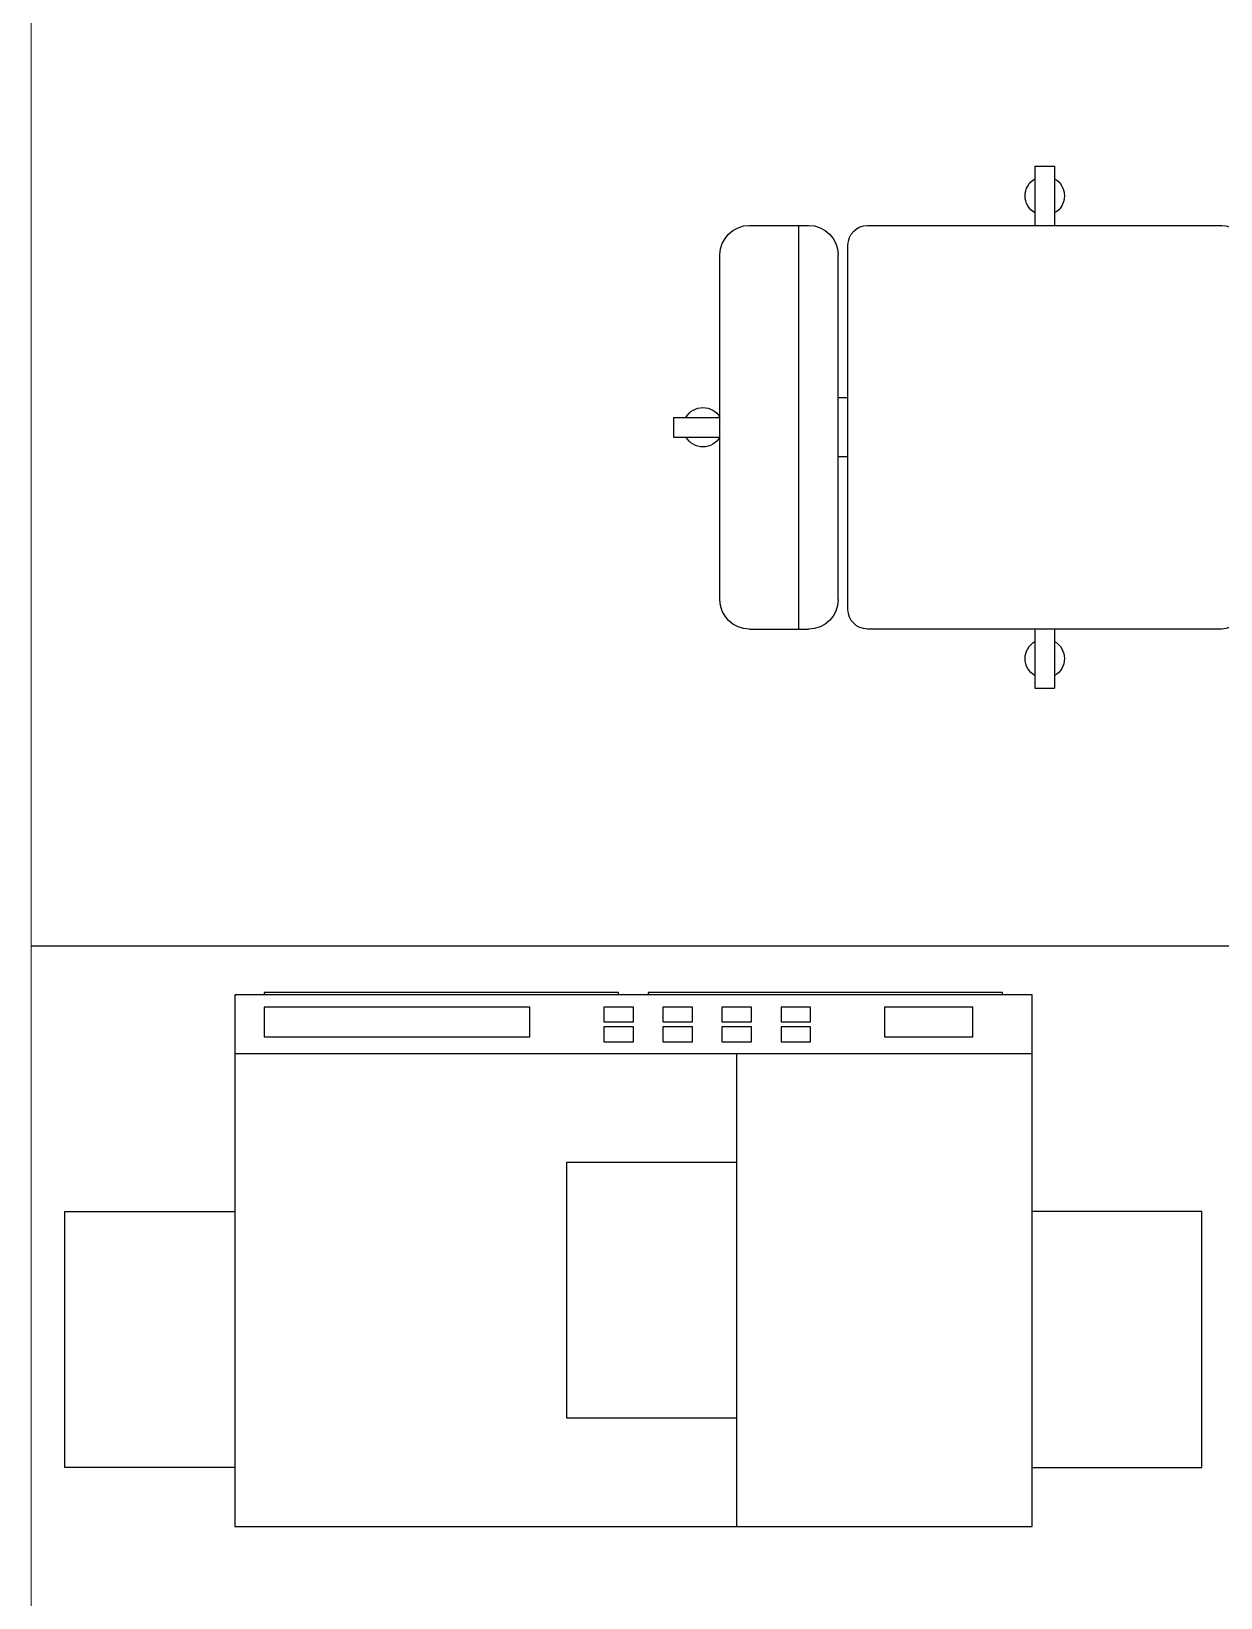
# Model space of a CAD drawing. Header units: metres. Extents: x -22.5 to 67.5, y 0 to 64.7.
# Drawn here: x 38.292 to 39.501, y 34.313 to 35.904 of the extents above; entities that cross this region are included whole.
import ezdxf

# ---------------------------------------------------------------- set-up
doc = ezdxf.new("R2010")
doc.units = ezdxf.units.M
doc.layers.add('XREF PB NEURO-ONCOLOGIA$0$MOBILIARIO', color=161, linetype='Continuous')
doc.layers.add('XREF PB NEURO-ONCOLOGIA$0$Mobiliario Fijo', color=40, linetype='Continuous')
doc.layers.add('XREF PB NEURO-ONCOLOGIA$0$MUROS DE TABLAROCA', color=150, linetype='Continuous', lineweight=13)

# ---------------------------------------------------------------- blocks, each defined once
blk = doc.blocks.new('XREF PB NEURO-ONCOLOGIA$0$SILLGIRS')
for p, q in [((-0.01, 0.3773), (-0.01, 0.33)), ((-0.01, 0.3773), (0.01, 0.3773)), ((0.01, 0.3773), (0.01, 0.33)), ((0.175, 0.33), (-0.175, 0.33)), ((-0.205, 0.3), (-0.205, 0.24)), ((0.205, 0.3), (0.205, 0.24)), ((0.205, 0.25), (-0.205, 0.25)), ((0.175, 0.21), (-0.175, 0.21)), ((-0.03, 0.2), (-0.03, 0.21)), ((0.03, 0.2), (0.03, 0.21)), ((0.185, 0.2), (-0.185, 0.2)), ((-0.205, 0.18), (-0.205, -0.18)), ((0.205, -0.18), (0.205, 0.18)), ((-0.265, 0.01), (-0.205, 0.01)), ((-0.265, 0.01), (-0.265, -0.01)), ((0.205, 0.01), (0.265, 0.01)), ((0.265, 0.01), (0.265, -0.01)), ((-0.265, -0.01), (-0.205, -0.01)), ((0.205, -0.01), (0.265, -0.01)), ((-0.185, -0.2), (0.185, -0.2)), ((-0.01, -0.2), (-0.01, -0.2473)), ((0.01, -0.2), (0.01, -0.2473)), ((-0.01, -0.2473), (0.01, -0.2473))]:
    blk.add_line(p, q)
for centre, radius, start, end in [((0, 0.3473), 0.02, 120, 240), ((0, 0.3473), 0.02, 300, 60), ((-0.175, 0.3), 0.03, 90, 180), ((0.175, 0.3), 0.03, 0, 90), ((-0.175, 0.24), 0.03, 180, 270), ((0.175, 0.24), 0.03, 270, 0), ((-0.185, 0.18), 0.02, 90, 180), ((0.185, 0.18), 0.02, 0, 90), ((-0.235, 0), 0.02, 30, 150), ((0.235, 0), 0.02, 30, 150), ((-0.235, 0), 0.02, 210, 330), ((0.235, 0), 0.02, 210, 330), ((-0.185, -0.18), 0.02, 180, 270), ((0.185, -0.18), 0.02, 270, 0), ((0, -0.2173), 0.02, 120, 240), ((0, -0.2173), 0.02, 300, 60)]:
    blk.add_arc(centre, radius, start, end)
blk = doc.blocks.new('XREF PB NEURO-ONCOLOGIA$0$A-04 PRIMER NIVEL$0$PRIMER NIVEL$0$AQ-3-3_4$0$COPIER2')
for p, q in [((-13.5, 0), (-13.5, -27)), ((13.5, 0), (-13.5, 0)), ((-3.5, 0), (-3.5, -24)), ((13.5, -27), (13.5, 0)), ((-13.5, -3), (-19.25, -3)), ((-19.25, -3), (-19.25, -16)), ((13.5, -3), (19.25, -3)), ((19.25, -3), (19.25, -16)), ((-3.5, -5.5), (2.25, -5.5)), ((2.25, -5.5), (2.25, -18.5)), ((-19.25, -16), (-13.5, -16)), ((19.25, -16), (13.5, -16)), ((2.25, -18.5), (-3.5, -18.5)), ((-13.5, -24), (13.5, -24)), ((-11.5, -24.875), (-11.5, -26.375)), ((-8.5, -24.875), (-11.5, -24.875)), ((-8.5, -26.375), (-8.5, -24.875)), ((-6, -24.625), (-6, -25.375)), ((-5, -24.625), (-6, -24.625)), ((-5, -25.375), (-5, -24.625)), ((-4, -24.625), (-4, -25.375)), ((-3, -24.625), (-4, -24.625)), ((-3, -25.375), (-3, -24.625)), ((-2, -24.625), (-2, -25.375)), ((-1, -24.625), (-2, -24.625)), ((-1, -25.375), (-1, -24.625)), ((0, -24.625), (0, -25.375)), ((1, -24.625), (0, -24.625)), ((1, -25.375), (1, -24.625)), ((3.5, -24.875), (3.5, -26.375)), ((12.5, -24.875), (3.5, -24.875)), ((12.5, -26.375), (12.5, -24.875)), ((-6, -25.375), (-5, -25.375)), ((-4, -25.375), (-3, -25.375)), ((-2, -25.375), (-1, -25.375)), ((0, -25.375), (1, -25.375)), ((-6, -25.625), (-6, -26.375)), ((-5, -25.625), (-6, -25.625)), ((-5, -26.375), (-5, -25.625)), ((-3, -25.625), (-4, -25.625)), ((-4, -25.625), (-4, -26.375)), ((-3, -26.375), (-3, -25.625)), ((-1, -25.625), (-2, -25.625)), ((-2, -25.625), (-2, -26.375)), ((-1, -26.375), (-1, -25.625)), ((1, -25.625), (0, -25.625)), ((0, -25.625), (0, -26.375)), ((1, -26.375), (1, -25.625)), ((-11.5, -26.375), (-8.5, -26.375)), ((-6, -26.375), (-5, -26.375)), ((-4, -26.375), (-3, -26.375)), ((-2, -26.375), (-1, -26.375)), ((0, -26.375), (1, -26.375)), ((3.5, -26.375), (12.5, -26.375)), ((-13.5, -27), (13.5, -27)), ((-12.5, -27), (-12.5, -27.125)), ((-0.5, -27.125), (-0.5, -27)), ((0.5, -27), (0.5, -27.125)), ((12.5, -27.125), (12.5, -27)), ((-12.5, -27.125), (-0.5, -27.125)), ((0.5, -27.125), (12.5, -27.125))]:
    blk.add_line(p, q)
blk = doc.blocks.new('XREF PB NEURO-ONCOLOGIA$0$A$C5F243BE9')
at = {"xscale": 0.03000000000051164, "yscale": 0.02000000000034109, "zscale": 0.03000000000051164, "rotation": 179.9999999992316}
blk.add_blockref('XREF PB NEURO-ONCOLOGIA$0$A-04 PRIMER NIVEL$0$PRIMER NIVEL$0$AQ-3-3_4$0$COPIER2', (-0.0072, -0.1387), dxfattribs=at)
blk = doc.blocks.new('XREF PB NEURO-ONCOLOGIA$0$A$C7264a883')
blk.add_blockref('XREF PB NEURO-ONCOLOGIA$0$A$C5F243BE9', (-0.0528, -0.3813))
blk = doc.blocks.new('XREF PB NEURO-ONCOLOGIA')
at = {"layer": 'XREF PB NEURO-ONCOLOGIA$0$Mobiliario Fijo'}
blk.add_line((1.5017, 5.6562, 0), (1.5017, 6.9712), dxfattribs=at)
at = {"layer": 'XREF PB NEURO-ONCOLOGIA$0$MUROS DE TABLAROCA'}
blk.add_line((5.1047, 6.9712), (0.1517, 6.9712), dxfattribs=at)
at = {"layer": 'XREF PB NEURO-ONCOLOGIA$0$MOBILIARIO', "rotation": 270}
blk.add_blockref('XREF PB NEURO-ONCOLOGIA$0$A$C7264a883', (1.4323, 6.2995), dxfattribs=at)
at = {"layer": 'XREF PB NEURO-ONCOLOGIA$0$MOBILIARIO', "xscale": -1}
blk.add_blockref('XREF PB NEURO-ONCOLOGIA$0$SILLGIRS', (2.0289, 5.9415, 0), dxfattribs=at)

msp = doc.modelspace()

# ---------------------------------------------------------------- block references
at = {"rotation": 90}
msp.add_blockref('XREF PB NEURO-ONCOLOGIA', (45.2634, 33.4734), dxfattribs=at)

doc.saveas('drawing.dxf')
